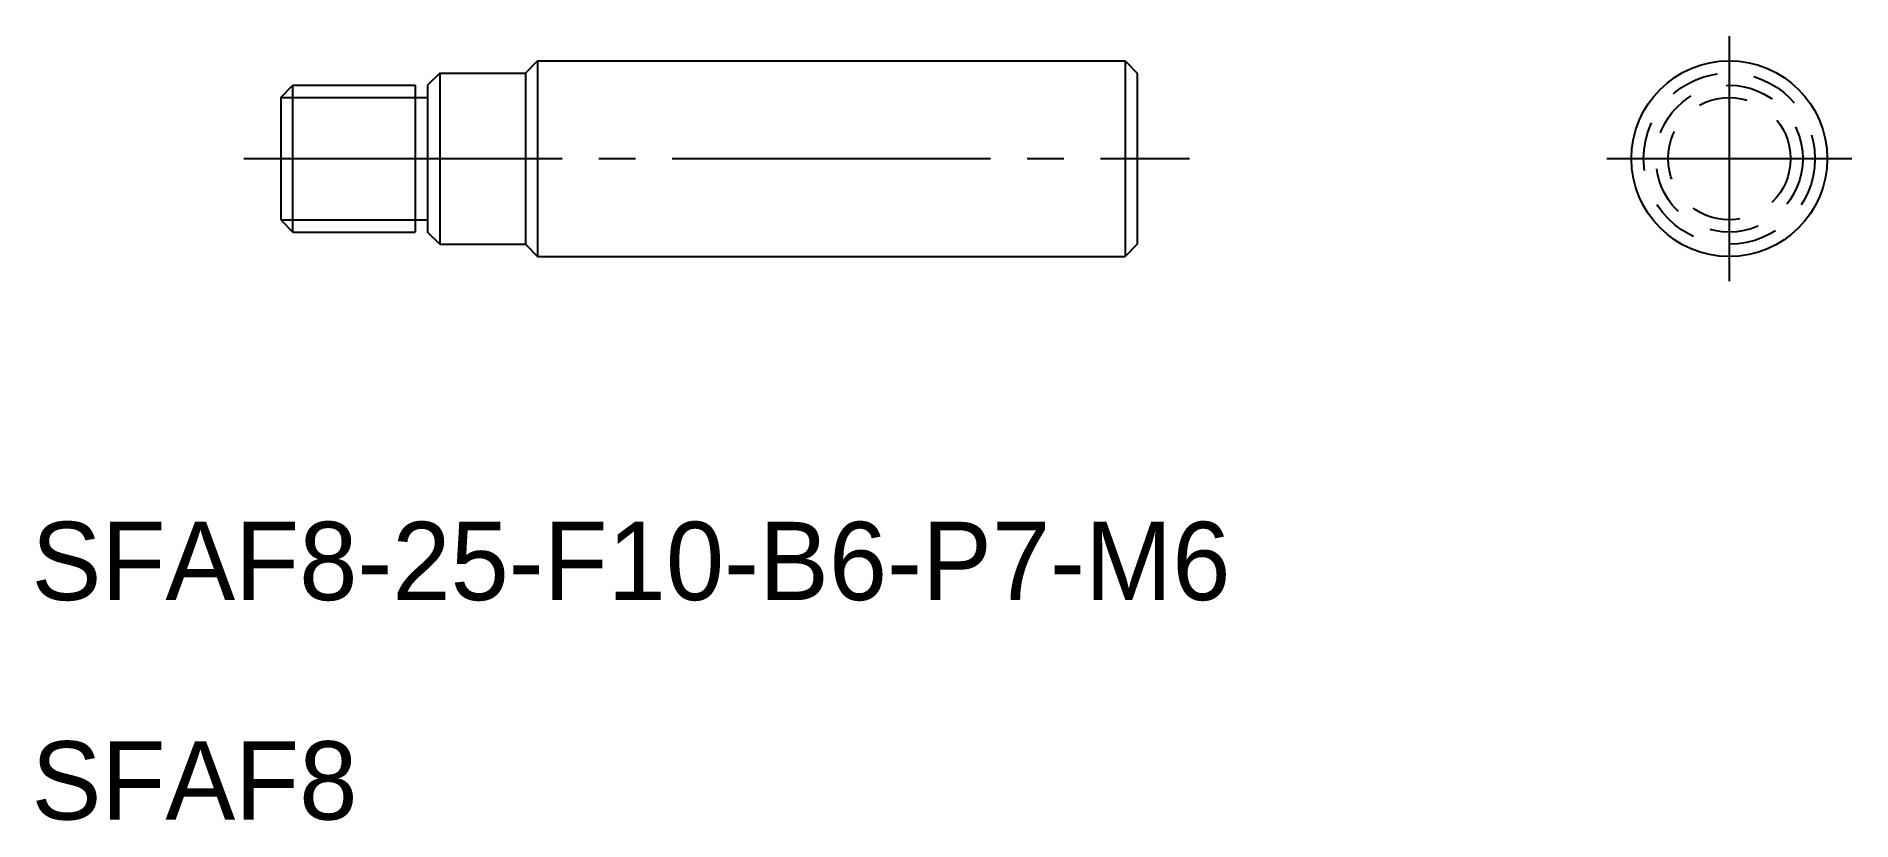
# Model space of a CAD drawing. Extents: x 53.2 to 127.4, y 161 to 193.
import ezdxf

# ---------------------------------------------------------------- set-up
doc = ezdxf.new("R2010")
doc.units = 0
doc.linetypes.add('CENTER', pattern=[17.5, 13, -1.5, 1.5, -1.5])
doc.linetypes.add('DASHED', pattern=[3.5, 2, -1.5])
doc.layers.get('0').update_dxf_attribs({"linetype": 'CONTINUOUS'})
doc.layers.add('CENTER', color=1, linetype='CENTER')

msp = doc.modelspace()

# ---------------------------------------------------------------- linework, layer by layer
at = {"color": 7, "linetype": 'CONTINUOUS'}
for p, q in [((69.706, 191.541), (69.206, 191.041)), ((69.706, 191.541), (69.706, 184.541)), ((69.706, 191.541), (73.206, 191.541)), ((73.706, 192.041), (73.206, 191.541)), ((73.206, 191.541), (73.206, 184.541)), ((73.706, 192.041), (97.706, 192.041)), ((73.706, 192.041), (73.706, 184.041)), ((97.706, 192.041), (98.206, 191.541)), ((97.706, 192.041), (97.706, 184.041)), ((98.206, 191.541), (98.206, 184.541)), ((63.206, 190.541), (63.706, 191.041)), ((63.706, 185.041), (63.706, 191.041)), ((63.706, 191.041), (68.706, 191.041)), ((68.706, 191.041), (68.706, 185.041)), ((69.206, 191.041), (69.206, 185.041)), ((63.206, 190.541), (63.206, 185.541)), ((68.706, 190.541), (69.206, 190.541)), ((63.206, 185.541), (63.706, 185.041)), ((68.706, 185.541), (69.206, 185.541)), ((63.706, 185.041), (68.706, 185.041)), ((63.706, 185.041), (68.706, 185.041)), ((69.706, 184.541), (69.206, 185.041)), ((69.706, 184.541), (73.206, 184.541)), ((73.206, 184.541), (73.706, 184.041)), ((73.706, 184.041), (97.706, 184.041)), ((98.206, 184.541), (97.706, 184.041))]:
    msp.add_line(p, q, dxfattribs=at)
at = {"color": 3, "linetype": 'CONTINUOUS'}
for p, q in [((63.206, 190.541), (68.706, 190.541)), ((63.206, 185.541), (68.706, 185.541))]:
    msp.add_line(p, q, dxfattribs=at)
msp.add_line((98.206, 189.791), (98.206, 189.791))
at = {"color": 7, "linetype": 'CONTINUOUS'}
msp.add_circle((122.395, 188.041), 4, dxfattribs=at)
at = {"color": 3, "linetype": 'DASHED'}
for radius in [3.5, 3, 2.5]:
    msp.add_circle((122.395, 188.041), radius, dxfattribs=at)
at = {"layer": 'CENTER', "color": 1, "linetype": 'CENTER'}
for p, q in [((122.395, 193.041), (122.395, 183.041)), ((61.703, 188.041), (100.344, 188.041)), ((117.395, 188.041), (127.395, 188.041))]:
    msp.add_line(p, q, dxfattribs=at)

# ---------------------------------------------------------------- texts
at = {"color": 7, "linetype": 'CONTINUOUS'}
for s, p in [('SFAF8-25-F10-B6-P7-M6', (53.027, 170.001)), ('SFAF8', (53.027, 161.033))]:
    msp.add_text(s, height=3.2, dxfattribs=at).set_placement(p)

doc.saveas('drawing.dxf')
